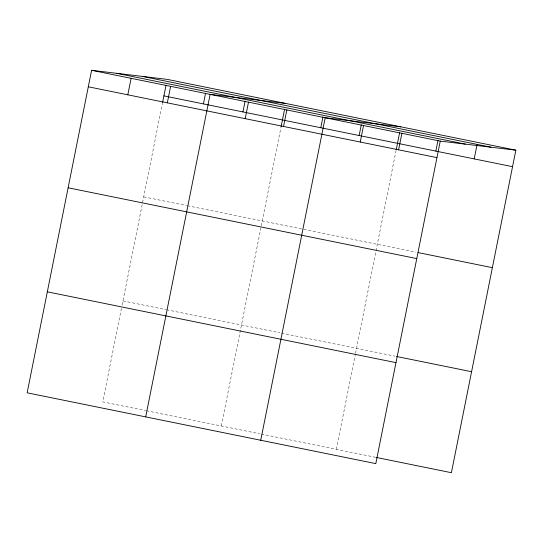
<?xml version="1.0" encoding="UTF-8"?>
<svg xmlns="http://www.w3.org/2000/svg" width="543" height="543" viewBox="0 0 543 543"><rect width="100%" height="100%" fill="white"/><g stroke="black" fill="none" stroke-linecap="round" stroke-linejoin="round"><path stroke-width="0.41" stroke-dasharray="2.71 2.04" d="M121.449 308.356L102.756 401.888L145.565 410.583M122.114 305.044L162.418 103.319M221.3 425.97L261.115 226.716M261.278 225.888L281.125 126.573M336.355 449.339L355.373 354.145M355.536 353.317L396.01 150.771M143.725 196.858L186.534 205.553M187.355 205.722L415.673 252.095M122.935 300.903L165.744 309.598M166.565 309.768L279.828 332.771M281.457 333.103L394.883 356.14M146.386 410.752L259.649 433.755M261.285 434.088L376.333 457.457"/><path stroke-width="0.81" d="M515.85 150.187L167.203 79.373L91.597 70.298L27.15 392.813L375.797 463.627L440.244 141.112L515.85 150.187L451.403 472.702L376.333 457.457M127.809 94.821L131.107 78.321M162.588 102.491L166.049 85.149M167.325 102.844L170.624 86.344M203.421 103.896L205.566 93.172M145.687 416.888L210.134 94.373L285.747 103.448M242.931 111.926L245.076 101.195M245.192 118.659L248.484 102.159M281.125 126.573L284.593 109.224M283.541 126.451L286.84 109.951M320.798 127.741L322.942 117.016M260.742 440.258L325.189 117.743L400.795 126.818M359.147 135.526L361.292 124.802M360.24 142.028L363.538 125.528M396.18 149.943L399.641 132.594M398.596 149.82L401.888 133.32M435.853 151.11L437.997 140.386M474.202 158.895L477.005 144.872M142.252 76.373L490.899 147.194M116.548 73.291L465.195 144.105M91.597 70.298L440.244 141.112M163.905 95.873L512.551 166.687M88.299 86.792L436.945 157.613M418.117 252.59L492.372 267.672M68.119 187.783L416.766 258.597M396.512 356.473L471.582 371.717M47.329 291.829L395.976 362.643"/></g></svg>
